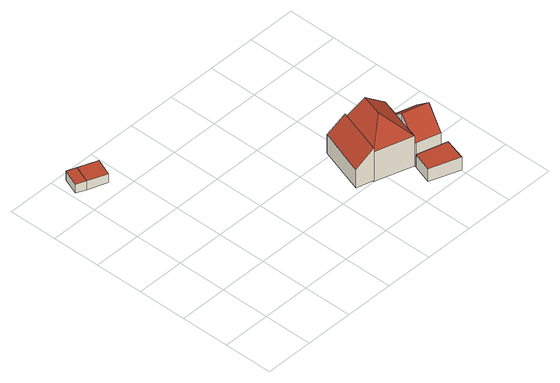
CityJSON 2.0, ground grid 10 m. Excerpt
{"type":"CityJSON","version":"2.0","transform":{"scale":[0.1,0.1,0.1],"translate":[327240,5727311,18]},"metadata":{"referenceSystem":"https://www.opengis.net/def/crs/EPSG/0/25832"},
"CityObjects":{
"building1":{"type":"Building","attributes":{"Geometrietyp2DReferenz":"3000","Gemeindeschluessel":"05170048","function":"31001_2723","roofType":"1000","measuredHeight":2},"address":[{"country":"Germany","locality":"Wesel","thoroughfareNumber":"5","thoroughfareName":"Leckerfeld"}],"geometry":[{"type":"Solid","lod":"2","boundaries":[[[[0,1,2,3]],[[4,5,1,0]],[[6,7,5,4]],[[3,2,7,6]],[[4,0,3,6]],[[1,5,7,2]]]],"semantics":{"surfaces":[{"type":"WallSurface"},{"type":"RoofSurface"},{"type":"GroundSurface"}],"values":[[0,0,0,0,1,2]]}}]},
"building2":{"type":"Building","attributes":{"Geometrietyp2DReferenz":"3000","Gemeindeschluessel":"05170048","function":"31001_1313","roofType":"1000","measuredHeight":2.03},"address":[{"country":"Germany","locality":"Wesel","thoroughfareNumber":"5","thoroughfareName":"Leckerfeld"}],"geometry":[{"type":"Solid","lod":"2","boundaries":[[[[8,9,5,4]],[[10,11,9,8]],[[6,7,11,10]],[[4,5,7,6]],[[10,8,4,6]],[[9,11,7,5]]]],"semantics":{"surfaces":[{"type":"WallSurface"},{"type":"RoofSurface"},{"type":"GroundSurface"}],"values":[[0,0,0,0,1,2]]}}]},
"building3":{"type":"Building","attributes":{"Geometrietyp2DReferenz":"3000","Gemeindeschluessel":"05170048","function":"31001_1010","roofType":"2100","measuredHeight":7.37},"address":[{"country":"Germany","locality":"Wesel","thoroughfareNumber":"6","thoroughfareName":"Leckerfeld"}],"geometry":[{"type":"Solid","lod":"2","boundaries":[[[[12,13,14,15]],[[16,17,13,12]],[[18,19,17,16]],[[15,14,19,18]],[[16,12,15,18]],[[13,17,19,14]]]],"semantics":{"surfaces":[{"type":"WallSurface"},{"type":"RoofSurface"},{"type":"GroundSurface"}],"values":[[0,0,0,0,1,2]]}}]},
"building4":{"type":"Building","attributes":{"Geometrietyp2DReferenz":"3000","Gemeindeschluessel":"05170048","function":"31001_1010","roofType":"5000","measuredHeight":9.74},"address":[{"country":"Germany","locality":"Wesel","thoroughfareNumber":"6","thoroughfareName":"Leckerfeld"}],"geometry":[{"type":"Solid","lod":"2","boundaries":[[[[20,21,22,23]],[[24,25,21,20]],[[26,27,25,24]],[[28,29,27,26]],[[30,31,29,28]],[[23,22,31,30]],[[24,20,23,32]],[[23,30,32]],[[30,28,26,24,32]],[[21,25,27,29,31,22]]]],"semantics":{"surfaces":[{"type":"WallSurface"},{"type":"RoofSurface"},{"type":"GroundSurface"}],"values":[[0,0,0,0,0,0,1,1,1,2]]}}]},
"building5":{"type":"Building","attributes":{"Geometrietyp2DReferenz":"3000","Gemeindeschluessel":"05170048","function":"31001_2723","roofType":"1000","measuredHeight":2.93},"address":[{"country":"Germany","locality":"Wesel","thoroughfareNumber":"6","thoroughfareName":"Leckerfeld"}],"geometry":[{"type":"Solid","lod":"2","boundaries":[[[[33,34,35,36]],[[37,38,34,33]],[[39,40,38,37]],[[41,42,40,39]],[[36,35,42,41]],[[39,37,33,36,41]],[[34,38,40,42,35]]]],"semantics":{"surfaces":[{"type":"WallSurface"},{"type":"RoofSurface"},{"type":"GroundSurface"}],"values":[[0,0,0,0,0,1,2]]}}]},
"building6":{"type":"Building","attributes":{"Geometrietyp2DReferenz":"3000","Gemeindeschluessel":"05170048","function":"31001_1010","roofType":"3100","measuredHeight":8.81},"address":[{"country":"Germany","locality":"Wesel","thoroughfareNumber":"6","thoroughfareName":"Leckerfeld"}],"geometry":[{"type":"Solid","lod":"2","boundaries":[[[[43,44,45,46]],[[47,48,44,43]],[[49,50,48,47]],[[51,52,50,49]],[[53,54,52,51]],[[55,56,54,53]],[[46,45,56,55]],[[43,46,55,53,47]],[[51,49,47,53]],[[44,48,50,52,54,56,45]]]],"semantics":{"surfaces":[{"type":"WallSurface"},{"type":"RoofSurface"},{"type":"GroundSurface"}],"values":[[0,0,0,0,0,0,0,1,1,2]]}}]}
},
"vertices":[
[24,488,25],[24,488,5],[10,453,5],[10,453,25],[43,481,25],[43,481,5],[29,445,25],[29,445,5],
[82,466,25],[82,466,5],[68,430,25],[68,430,5],
[339,106,54],[339,106,13],[373,96,13],[373,96,87],[370,203,55],[370,203,13],[404,192,87],[404,192,13],
[404,192,79],[404,192,11],[373,96,11],[373,96,79],[441,180,108],[441,180,11],[479,169,79],[479,169,11],[474,152,79],[474,152,11],[449,73,79],[449,73,11],[427,136,108],
[513,54,36],[513,54,7],[500,58,7],[500,58,36],[500,10,36],[500,10,7],[439,32,36],[439,32,7],[452,72,36],[452,72,7],
[449,73,62],[449,73,10],[452,72,10],[452,72,62],[461,113,99],[461,113,10],[474,152,62],[474,152,10],[524,138,62],[524,138,10],[512,98,99],[512,98,10],[500,58,62],[500,58,10]
]}
